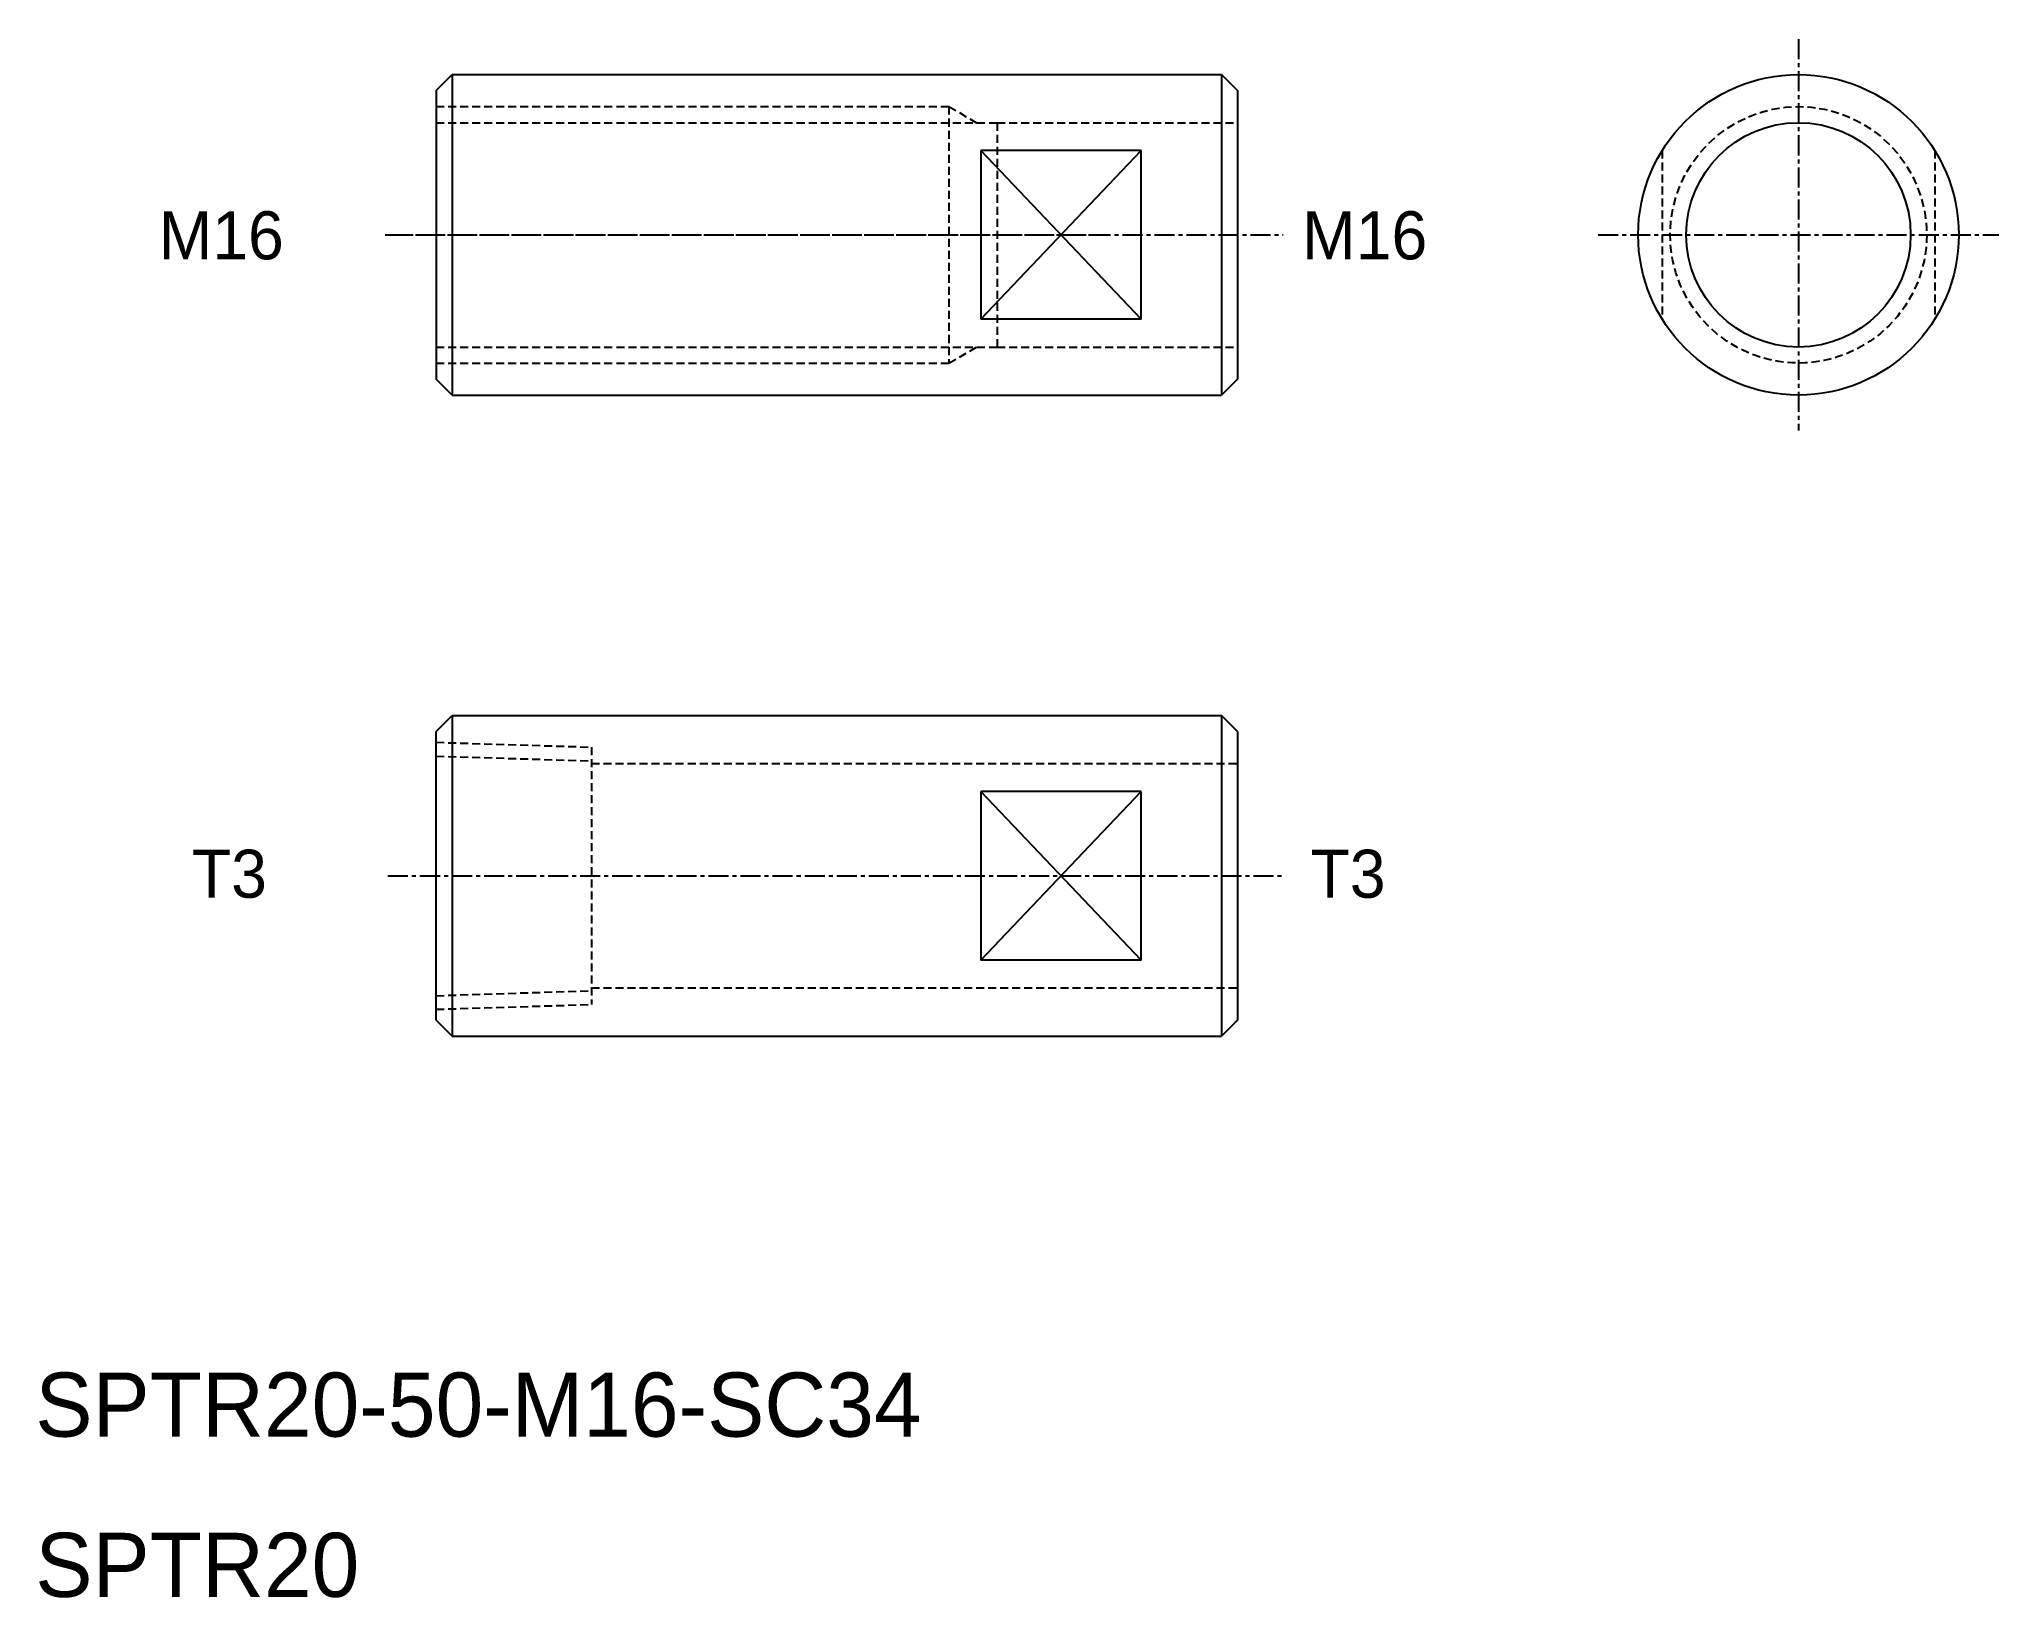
# Model space of a CAD drawing. Extents: x 10 to 132, y 10 to 107.
import ezdxf

# ---------------------------------------------------------------- set-up
doc = ezdxf.new("R2010")
doc.units = 0
doc.linetypes.add('CENTER', pattern=[2, 1.25, -0.25, 0.25, -0.25])
doc.linetypes.add('DASHED', pattern=[0.75, 0.5, -0.25])
doc.layers.get('0').update_dxf_attribs({"linetype": 'CONTINUOUS'})
doc.layers.add('CENTER', color=1, linetype='CENTER')

msp = doc.modelspace()

# ---------------------------------------------------------------- linework, layer by layer
at = {"color": 7, "linetype": 'CONTINUOUS'}
for p, q in [((35, 104), (36, 105)), ((35, 104), (35, 86)), ((36, 105), (84, 105)), ((36, 105), (36, 85)), ((48, 105), (48, 105)), ((60, 105), (60, 105)), ((84, 105), (84, 85)), ((84, 105), (85, 104)), ((85, 104), (85, 86)), ((35, 103), (35, 87)), ((69, 100.27), (69, 89.73)), ((79, 100.27), (69, 100.27)), ((79, 89.73), (79, 100.27)), ((79, 89.73), (69, 89.73)), ((36, 85), (35, 86)), ((85, 86), (84, 85)), ((36, 85), (84, 85)), ((35, 64), (36, 65)), ((36, 65), (84, 65)), ((36, 65), (36, 45)), ((84, 65), (84, 45)), ((85, 64), (84, 65)), ((35, 46), (35, 64)), ((85, 64), (85, 46)), ((79, 60.27), (69, 60.27)), ((69, 60.27), (69, 49.73)), ((79, 49.73), (79, 60.27)), ((79, 49.73), (69, 49.73)), ((35, 46), (36, 45)), ((85, 46), (84, 45)), ((36, 45), (84, 45))]:
    msp.add_line(p, q, dxfattribs=at)
at = {"color": 3, "linetype": 'DASHED'}
for p, q in [((35, 103), (67, 103)), ((67, 103), (67, 87)), ((67, 103), (68.73, 102)), ((35, 102), (70, 102)), ((70, 102), (70, 88)), ((70, 102), (85, 102)), ((111.5, 100.27), (111.5, 89.73)), ((128.5, 100.27), (128.5, 89.73)), ((35, 88), (70, 88)), ((35, 87), (67, 87)), ((67, 87), (68.73, 88)), ((70, 88), (85, 88)), ((35, 63.33), (44.7, 63.03)), ((35, 62.47), (44.7, 62.17)), ((44.7, 63.03), (44.7, 46.97)), ((44.7, 62), (85, 62)), ((35, 47.52), (44.7, 47.83)), ((44.7, 48), (85, 48)), ((35, 46.67), (44.7, 46.97))]:
    msp.add_line(p, q, dxfattribs=at)
at = {"color": 3, "linetype": 'CONTINUOUS'}
for p, q in [((69, 100.27), (79, 89.73)), ((69, 89.73), (79, 100.27)), ((69, 60.27), (79, 49.73)), ((69, 49.73), (79, 60.27))]:
    msp.add_line(p, q, dxfattribs=at)
at = {"color": 7, "linetype": 'CONTINUOUS'}
for radius in [10, 7]:
    msp.add_circle((120, 95), radius, dxfattribs=at)
at = {"color": 3, "linetype": 'DASHED'}
msp.add_circle((120, 95), 8, dxfattribs=at)
at = {"layer": 'CENTER', "color": 1, "linetype": 'CENTER'}
for p, q in [((120, 107.21), (120, 82.79)), ((31.82, 95), (87.85, 95)), ((32.21, 95), (77, 95)), ((107.5, 95), (132.5, 95)), ((32, 55), (88, 55))]:
    msp.add_line(p, q, dxfattribs=at)

# ---------------------------------------------------------------- texts
at = {"color": 7, "linetype": 'CONTINUOUS'}
for s, height, p in [('M16', 3, (17.7, 93.47)), ('M16', 3, (89.04, 93.47)), ('T3', 3, (19.77, 53.63)), ('T3', 3, (89.56, 53.63)), ('SPTR20-50-M16-SC34', 4, (10, 20)), ('SPTR20', 4, (10, 10))]:
    msp.add_text(s, height=height, dxfattribs=at).set_placement(p)

doc.saveas('drawing.dxf')
